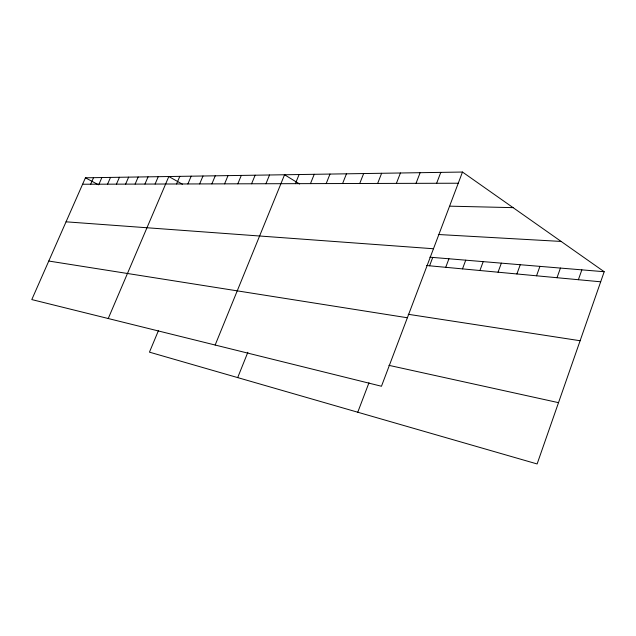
<?xml version="1.0" encoding="UTF-8"?>
<svg xmlns="http://www.w3.org/2000/svg" width="636" height="636" viewBox="0 0 636 636"><rect width="100%" height="100%" fill="white"/><g stroke="black" fill="none" stroke-linecap="round" stroke-linejoin="round"><path stroke-width="0.95" d="M462.483 172.046L381.465 386.251L31.8 299.58L85.439 177.794L462.483 172.046L604.2 271.723L537.126 463.954L149.452 352.153L158.459 330.577M578.378 279.713L581.853 269.863M557.009 277.717L560.443 268.074M536.538 275.801L539.932 266.365M516.893 273.965L520.256 264.727M498.044 272.2L501.359 263.145M479.918 270.507L483.201 261.635M462.499 268.877L465.735 260.172M445.733 267.311L448.937 258.773M429.586 265.8L432.75 257.421M357.758 412.231L368.975 382.753M436.63 183.287L440.796 172.372M416.031 183.343L420.134 172.69M396.387 183.391L400.434 172.992M377.641 183.446L381.624 173.278M359.73 183.494L363.649 173.549M342.597 183.542L346.461 173.811M326.189 183.581L329.997 174.065M310.471 183.629L314.224 174.304M237.689 377.601L247.865 352.265M295.39 183.669L299.095 174.534M215.159 345.03L284.562 174.757L299.628 184.003M265.943 183.748L269.537 174.987M251.586 183.788L255.123 175.21M237.816 183.82L241.298 175.417M224.588 183.86L228.022 175.623M211.875 183.891L215.262 175.814M199.656 183.923L202.987 176.005M187.89 183.955L191.174 176.18M176.554 183.987L179.797 176.355M108.239 318.525L168.826 176.522L182.405 184.217M144.929 184.074L148.037 176.84M155.097 184.05L158.245 176.681M135.102 184.098L138.179 176.991M125.618 184.13L128.647 177.134M107.564 184.178L110.521 177.412M116.444 184.154L119.433 177.277M98.978 184.202L101.887 177.547M90.654 184.225L93.532 177.675M82.593 184.241L458.254 183.224M450.002 206.175L513.109 207.646M438.339 234.501L561.135 241.434M66.049 221.821L433.474 248.748M429.825 257.183L604.2 271.723M426.669 265.53L600.686 281.796M408.217 314.287L580.119 340.737M48.773 261.038L407.374 317.762M388.906 365.342L558.511 402.66M85.439 177.794L98.532 184.822"/></g></svg>
